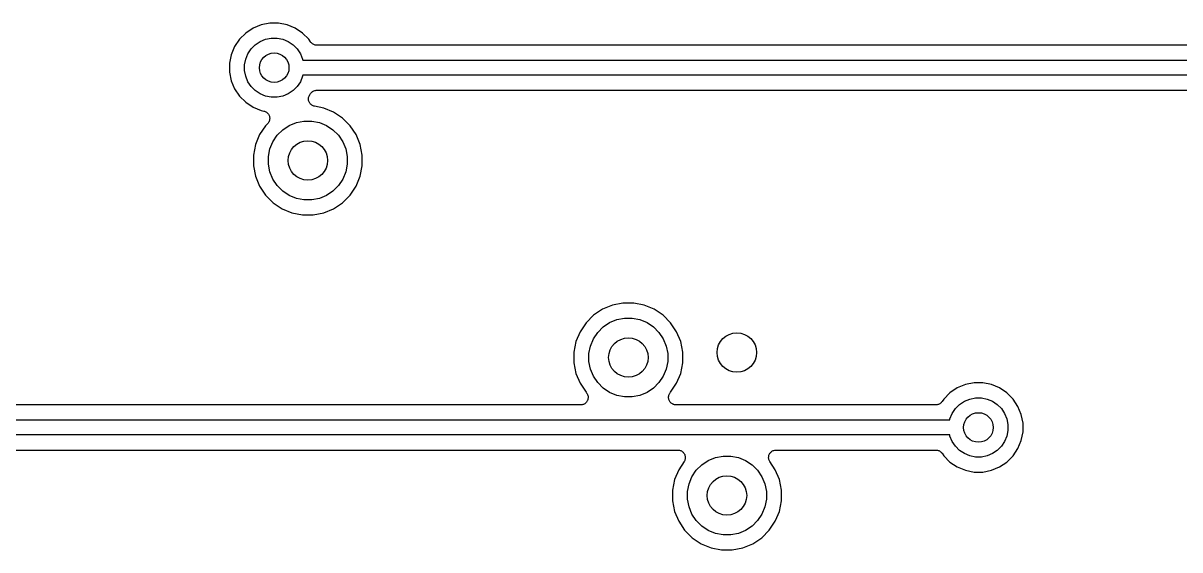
# Model space of a CAD drawing. Extents: x 0.48 to 2.43, y -7.79 to -4.85.
# Drawn here: x 1.5104 to 1.9722, y -5.5985 to -5.388 of the extents above; entities that cross this region are included whole.
import ezdxf

# ---------------------------------------------------------------- set-up
doc = ezdxf.new("R2010")
doc.units = 0
doc.header["$MEASUREMENT"] = 0
doc.layers.add('BLACK', color=7, linetype='CONTINUOUS')

msp = doc.modelspace()

# ---------------------------------------------------------------- linework, layer by layer
at = {"layer": 'BLACK', "linetype": 'CONTINUOUS'}
for p, q in [((1.60538, -5.38873), (1.60214, -5.39007)), ((1.60883, -5.38804), (1.60538, -5.38873)), ((1.61233, -5.38804), (1.60883, -5.38804)), ((1.61578, -5.38873), (1.61233, -5.38804)), ((1.61902, -5.39007), (1.61578, -5.38873)), ((1.59923, -5.39202), (1.59675, -5.3945)), ((1.60214, -5.39007), (1.59923, -5.39202)), ((1.62193, -5.39202), (1.61902, -5.39007)), ((1.62441, -5.3945), (1.62193, -5.39202)), ((1.5948, -5.39742), (1.59345, -5.40066)), ((1.59675, -5.3945), (1.5948, -5.39742)), ((1.60011, -5.40026), (1.60141, -5.39833)), ((1.60141, -5.39833), (1.60305, -5.39668)), ((1.60305, -5.39668), (1.60499, -5.39539)), ((1.60499, -5.39539), (1.60713, -5.3945)), ((1.60713, -5.3945), (1.60942, -5.39404)), ((1.60942, -5.39404), (1.61174, -5.39404)), ((1.61174, -5.39404), (1.61403, -5.3945)), ((1.61403, -5.3945), (1.61617, -5.39539)), ((1.61617, -5.39539), (1.61811, -5.39668)), ((1.61811, -5.39668), (1.61975, -5.39833)), ((1.61975, -5.39833), (1.62105, -5.40026)), ((1.6251, -5.39552), (1.62441, -5.3945)), ((1.62527, -5.39574), (1.6251, -5.39552)), ((1.62545, -5.39595), (1.62527, -5.39574)), ((1.62546, -5.39596), (1.62545, -5.39595)), ((1.62547, -5.39598), (1.62546, -5.39596)), ((1.62568, -5.39615), (1.62547, -5.39598)), ((1.6259, -5.39633), (1.62568, -5.39615)), ((1.62591, -5.39634), (1.6259, -5.39633)), ((1.62592, -5.39635), (1.62591, -5.39634)), ((1.62617, -5.39648), (1.62592, -5.39635)), ((1.62641, -5.39661), (1.62617, -5.39648)), ((1.62642, -5.39662), (1.62641, -5.39661)), ((1.62644, -5.39662), (1.62642, -5.39662)), ((1.6267, -5.39671), (1.62644, -5.39662)), ((1.62697, -5.39679), (1.6267, -5.39671)), ((1.62698, -5.39679), (1.62697, -5.39679)), ((1.627, -5.3968), (1.62698, -5.39679)), ((1.62727, -5.39682), (1.627, -5.3968)), ((1.62755, -5.39686), (1.62727, -5.39682)), ((1.62758, -5.39686), (1.62755, -5.39686)), ((1.62759, -5.39686), (1.62758, -5.39686)), ((1.62758, -5.39686), (1.62758, -5.39686)), ((1.62758, -5.39686), (1.62758, -5.39686)), ((2.06968, -5.39686), (1.62759, -5.39686)), ((1.59345, -5.40066), (1.59277, -5.4041)), ((1.59877, -5.40469), (1.59922, -5.40241)), ((1.59922, -5.40241), (1.60011, -5.40026)), ((1.62105, -5.40026), (1.62194, -5.40241)), ((1.62194, -5.40241), (1.62203, -5.40286)), ((1.62203, -5.40286), (2.07649, -5.40286)), ((1.59277, -5.4041), (1.59277, -5.40761)), ((1.59277, -5.40761), (1.59345, -5.41105)), ((1.59877, -5.40702), (1.59877, -5.40469)), ((1.59922, -5.4093), (1.59877, -5.40702)), ((1.59345, -5.41105), (1.5948, -5.41429)), ((1.60011, -5.41145), (1.59922, -5.4093)), ((1.60141, -5.41338), (1.60011, -5.41145)), ((1.62105, -5.41145), (1.61975, -5.41338)), ((1.62194, -5.4093), (1.62105, -5.41145)), ((1.62203, -5.40886), (1.62194, -5.4093)), ((2.07784, -5.40886), (1.62203, -5.40886)), ((1.5948, -5.41429), (1.59675, -5.41721)), ((1.60305, -5.41503), (1.60141, -5.41338)), ((1.60499, -5.41632), (1.60305, -5.41503)), ((1.60713, -5.41721), (1.60499, -5.41632)), ((1.61617, -5.41632), (1.61403, -5.41721)), ((1.61811, -5.41503), (1.61617, -5.41632)), ((1.61975, -5.41338), (1.61811, -5.41503)), ((1.62451, -5.41716), (1.62465, -5.41691)), ((1.62465, -5.41691), (1.62478, -5.41666)), ((1.62478, -5.41666), (1.6251, -5.41619)), ((1.6251, -5.41618), (1.62512, -5.41615)), ((1.6251, -5.41619), (1.6251, -5.41618)), ((1.6251, -5.41618), (1.6251, -5.41618)), ((1.6251, -5.41618), (1.6251, -5.41618)), ((1.62512, -5.41615), (1.6253, -5.41594)), ((1.6253, -5.41594), (1.62548, -5.41573)), ((1.62548, -5.41573), (1.62549, -5.41572)), ((1.62549, -5.41572), (1.6255, -5.41571)), ((1.6255, -5.41571), (1.62572, -5.41553)), ((1.62572, -5.41553), (1.62593, -5.41536)), ((1.62593, -5.41536), (1.62594, -5.41535)), ((1.62594, -5.41535), (1.62596, -5.41534)), ((1.62596, -5.41534), (1.6262, -5.41521)), ((1.6262, -5.41521), (1.62645, -5.41508)), ((1.62645, -5.41508), (1.62646, -5.41508)), ((1.62646, -5.41508), (1.62647, -5.41507)), ((1.62647, -5.41507), (1.62674, -5.41499)), ((1.62674, -5.41499), (1.62701, -5.41491)), ((1.62701, -5.41491), (1.62702, -5.41491)), ((1.62702, -5.41491), (1.62704, -5.41491)), ((1.62704, -5.41491), (1.62731, -5.41488)), ((1.62731, -5.41488), (1.62759, -5.41486)), ((1.62759, -5.41486), (2.07346, -5.41486)), ((1.59675, -5.41721), (1.59923, -5.41969)), ((1.59923, -5.41969), (1.60214, -5.42164)), ((1.60942, -5.41767), (1.60713, -5.41721)), ((1.61174, -5.41767), (1.60942, -5.41767)), ((1.61403, -5.41721), (1.61174, -5.41767)), ((1.62428, -5.41831), (1.6243, -5.41803)), ((1.62428, -5.41832), (1.62428, -5.41831)), ((1.62428, -5.41831), (1.62428, -5.41831)), ((1.6243, -5.41861), (1.62428, -5.41832)), ((1.6243, -5.41803), (1.62433, -5.41774)), ((1.62433, -5.41889), (1.6243, -5.41861)), ((1.62433, -5.41774), (1.62434, -5.41773)), ((1.62433, -5.4189), (1.62433, -5.41889)), ((1.62441, -5.41918), (1.62433, -5.4189)), ((1.62433, -5.4189), (1.62433, -5.4189)), ((1.62434, -5.41772), (1.62442, -5.41745)), ((1.62434, -5.41773), (1.62434, -5.41772)), ((1.62449, -5.41945), (1.62441, -5.41918)), ((1.62442, -5.41745), (1.6245, -5.41718)), ((1.6245, -5.41946), (1.62449, -5.41945)), ((1.6245, -5.41718), (1.62451, -5.41717)), ((1.62463, -5.41972), (1.6245, -5.41946)), ((1.6245, -5.41946), (1.6245, -5.41946)), ((1.62451, -5.41717), (1.62451, -5.41716)), ((1.62476, -5.41997), (1.62463, -5.41972)), ((1.62477, -5.41998), (1.62476, -5.41997)), ((1.62495, -5.4202), (1.62477, -5.41998)), ((1.62477, -5.41998), (1.62477, -5.41998)), ((1.62513, -5.42043), (1.62495, -5.4202)), ((1.62514, -5.42043), (1.62513, -5.42043)), ((1.62514, -5.42044), (1.62514, -5.42043)), ((1.62536, -5.42062), (1.62514, -5.42044)), ((1.62558, -5.4208), (1.62536, -5.42062)), ((1.62559, -5.42081), (1.62558, -5.4208)), ((1.62584, -5.42095), (1.62559, -5.42081)), ((1.62559, -5.42081), (1.62559, -5.42081)), ((1.62609, -5.42109), (1.62584, -5.42095)), ((1.6261, -5.42109), (1.62609, -5.42109)), ((1.62611, -5.42109), (1.6261, -5.42109)), ((1.62637, -5.42118), (1.62611, -5.42109)), ((1.62665, -5.42126), (1.62637, -5.42118)), ((1.62666, -5.42127), (1.62665, -5.42126)), ((1.62669, -5.42127), (1.62666, -5.42127)), ((1.62666, -5.42127), (1.62666, -5.42127)), ((1.62666, -5.42127), (1.62666, -5.42127)), ((1.63036, -5.422), (1.62669, -5.42127)), ((1.60214, -5.42164), (1.60538, -5.42298)), ((1.60538, -5.42298), (1.60639, -5.42318)), ((1.60639, -5.42318), (1.60642, -5.42319)), ((1.60642, -5.42319), (1.60642, -5.42319)), ((1.60642, -5.42319), (1.60642, -5.42319)), ((1.60642, -5.42319), (1.60643, -5.42319)), ((1.60643, -5.42319), (1.60671, -5.42328)), ((1.60671, -5.42328), (1.60698, -5.42336)), ((1.60698, -5.42336), (1.60698, -5.42337)), ((1.60698, -5.42337), (1.60699, -5.42337)), ((1.60699, -5.42337), (1.60724, -5.42351)), ((1.60724, -5.42351), (1.60749, -5.42364)), ((1.60749, -5.42364), (1.6075, -5.42365)), ((1.6075, -5.42365), (1.6075, -5.42365)), ((1.6075, -5.42365), (1.60772, -5.42383)), ((1.60772, -5.42383), (1.60794, -5.42402)), ((1.60794, -5.42402), (1.60795, -5.42402)), ((1.60795, -5.42402), (1.60795, -5.42403)), ((1.60795, -5.42403), (1.60813, -5.42425)), ((1.60813, -5.42425), (1.60831, -5.42447)), ((1.60831, -5.42447), (1.60831, -5.42448)), ((1.60831, -5.42448), (1.60832, -5.42448)), ((1.60832, -5.42448), (1.60845, -5.42474)), ((1.60845, -5.42474), (1.60858, -5.42499)), ((1.60858, -5.42499), (1.60858, -5.425)), ((1.60858, -5.425), (1.60859, -5.425)), ((1.60859, -5.425), (1.60867, -5.42528)), ((1.60867, -5.42528), (1.60875, -5.42555)), ((1.60875, -5.42555), (1.60875, -5.42556)), ((1.60875, -5.42556), (1.60875, -5.42557)), ((1.60875, -5.42557), (1.60878, -5.42585)), ((1.60881, -5.42615), (1.60877, -5.42644)), ((1.60878, -5.42585), (1.60881, -5.42614)), ((1.60881, -5.42614), (1.6088, -5.42614)), ((1.6088, -5.42614), (1.60881, -5.42615)), ((1.63432, -5.42364), (1.63036, -5.422)), ((1.63788, -5.42602), (1.63432, -5.42364)), ((1.64091, -5.42905), (1.63788, -5.42602)), ((1.60712, -5.42905), (1.60474, -5.43261)), ((1.60793, -5.42825), (1.60712, -5.42905)), ((1.60811, -5.42803), (1.60793, -5.42825)), ((1.60829, -5.4278), (1.60811, -5.42803)), ((1.6083, -5.42779), (1.60829, -5.4278)), ((1.60829, -5.4278), (1.60829, -5.4278)), ((1.60843, -5.42754), (1.6083, -5.42779)), ((1.60857, -5.42729), (1.60843, -5.42754)), ((1.60858, -5.42728), (1.60857, -5.42728)), ((1.60857, -5.42728), (1.60857, -5.42729)), ((1.60866, -5.427), (1.60858, -5.42728)), ((1.60874, -5.42673), (1.60866, -5.427)), ((1.60875, -5.42672), (1.60874, -5.42672)), ((1.60874, -5.42672), (1.60874, -5.42673)), ((1.60877, -5.42644), (1.60875, -5.42672)), ((1.61178, -5.43287), (1.61398, -5.43068)), ((1.61398, -5.43068), (1.61656, -5.42896)), ((1.61656, -5.42896), (1.61942, -5.42777)), ((1.61942, -5.42777), (1.62246, -5.42717)), ((1.62246, -5.42717), (1.62557, -5.42717)), ((1.62557, -5.42717), (1.62861, -5.42777)), ((1.62861, -5.42777), (1.63148, -5.42896)), ((1.63148, -5.42896), (1.63405, -5.43068)), ((1.63405, -5.43068), (1.63625, -5.43287)), ((1.64329, -5.43261), (1.64091, -5.42905)), ((1.60474, -5.43261), (1.6031, -5.43657)), ((1.61006, -5.43545), (1.61178, -5.43287)), ((1.63625, -5.43287), (1.63797, -5.43545)), ((1.64493, -5.43657), (1.64329, -5.43261)), ((1.6031, -5.43657), (1.60227, -5.44077)), ((1.60827, -5.44136), (1.60887, -5.43832)), ((1.60887, -5.43832), (1.61006, -5.43545)), ((1.63797, -5.43545), (1.63916, -5.43832)), ((1.63916, -5.43832), (1.63976, -5.44136)), ((1.64576, -5.44077), (1.64493, -5.43657)), ((1.60227, -5.44077), (1.60227, -5.44506)), ((1.60827, -5.44446), (1.60827, -5.44136)), ((1.60887, -5.44751), (1.60827, -5.44446)), ((1.63976, -5.44446), (1.63916, -5.44751)), ((1.63976, -5.44136), (1.63976, -5.44446)), ((1.64576, -5.44506), (1.64576, -5.44077)), ((1.60227, -5.44506), (1.6031, -5.44926)), ((1.6031, -5.44926), (1.60474, -5.45321)), ((1.61006, -5.45037), (1.60887, -5.44751)), ((1.63916, -5.44751), (1.63797, -5.45037)), ((1.64329, -5.45322), (1.64493, -5.44926)), ((1.64493, -5.44926), (1.64576, -5.44506)), ((1.60474, -5.45321), (1.60712, -5.45678)), ((1.61178, -5.45295), (1.61006, -5.45037)), ((1.61398, -5.45515), (1.61178, -5.45295)), ((1.63625, -5.45295), (1.63405, -5.45515)), ((1.63797, -5.45037), (1.63625, -5.45295)), ((1.64091, -5.45678), (1.64329, -5.45322)), ((1.60712, -5.45678), (1.61015, -5.45981)), ((1.61656, -5.45687), (1.61398, -5.45515)), ((1.61942, -5.45806), (1.61656, -5.45687)), ((1.62246, -5.45866), (1.61942, -5.45806)), ((1.62861, -5.45806), (1.62557, -5.45866)), ((1.63148, -5.45687), (1.62861, -5.45806)), ((1.63405, -5.45515), (1.63148, -5.45687)), ((1.63788, -5.45981), (1.64091, -5.45678)), ((1.61015, -5.45981), (1.61371, -5.46219)), ((1.61371, -5.46219), (1.61767, -5.46383)), ((1.62557, -5.45866), (1.62246, -5.45866)), ((1.63036, -5.46383), (1.63432, -5.46219)), ((1.63432, -5.46219), (1.63788, -5.45981)), ((1.61767, -5.46383), (1.62187, -5.46466)), ((1.62187, -5.46466), (1.62616, -5.46466)), ((1.62616, -5.46466), (1.63036, -5.46383)), ((1.74983, -5.49991), (1.74562, -5.50074)), ((1.75411, -5.49991), (1.74983, -5.49991)), ((1.75831, -5.50074), (1.75411, -5.49991)), ((1.74167, -5.50238), (1.7381, -5.50476)), ((1.74562, -5.50074), (1.74167, -5.50238)), ((1.76227, -5.50238), (1.75831, -5.50074)), ((1.76583, -5.50476), (1.76227, -5.50238)), ((1.73508, -5.50779), (1.7327, -5.51135)), ((1.7381, -5.50476), (1.73508, -5.50779)), ((1.74193, -5.50942), (1.74451, -5.5077)), ((1.74451, -5.5077), (1.74737, -5.50651)), ((1.74737, -5.50651), (1.75042, -5.50591)), ((1.75042, -5.50591), (1.75352, -5.50591)), ((1.75352, -5.50591), (1.75656, -5.50651)), ((1.75656, -5.50651), (1.75943, -5.5077)), ((1.75943, -5.5077), (1.76201, -5.50942)), ((1.76886, -5.50779), (1.76583, -5.50476)), ((1.77124, -5.51135), (1.76886, -5.50779)), ((1.7327, -5.51135), (1.73106, -5.51531)), ((1.73801, -5.51419), (1.73974, -5.51161)), ((1.73974, -5.51161), (1.74193, -5.50942)), ((1.76201, -5.50942), (1.7642, -5.51161)), ((1.7642, -5.51161), (1.76592, -5.51419)), ((1.77288, -5.51531), (1.77124, -5.51135)), ((1.73106, -5.51531), (1.73022, -5.51951)), ((1.73622, -5.5201), (1.73683, -5.51706)), ((1.73683, -5.51706), (1.73801, -5.51419)), ((1.76592, -5.51419), (1.76711, -5.51706)), ((1.76711, -5.51706), (1.76772, -5.5201)), ((1.77372, -5.51951), (1.77288, -5.51531)), ((1.73022, -5.51951), (1.73022, -5.5238)), ((1.73622, -5.5232), (1.73622, -5.5201)), ((1.76772, -5.5201), (1.76772, -5.5232)), ((1.77372, -5.5238), (1.77372, -5.51951)), ((1.73022, -5.5238), (1.73106, -5.528)), ((1.73683, -5.52625), (1.73622, -5.5232)), ((1.73801, -5.52911), (1.73683, -5.52625)), ((1.76711, -5.52625), (1.76592, -5.52911)), ((1.76772, -5.5232), (1.76711, -5.52625)), ((1.77288, -5.528), (1.77372, -5.5238)), ((1.73106, -5.528), (1.7327, -5.53196)), ((1.7327, -5.53196), (1.73508, -5.53552)), ((1.73974, -5.53169), (1.73801, -5.52911)), ((1.74193, -5.53389), (1.73974, -5.53169)), ((1.7642, -5.53169), (1.76201, -5.53389)), ((1.76592, -5.52911), (1.7642, -5.53169)), ((1.76884, -5.53555), (1.77124, -5.53196)), ((1.77124, -5.53196), (1.77288, -5.528)), ((1.88998, -5.5318), (1.88654, -5.53248)), ((1.89349, -5.5318), (1.88998, -5.5318)), ((1.89693, -5.53248), (1.89349, -5.5318)), ((1.73508, -5.53552), (1.73526, -5.53575)), ((1.73526, -5.53575), (1.73543, -5.53596)), ((1.73543, -5.53596), (1.73543, -5.53597)), ((1.73543, -5.53597), (1.73544, -5.53597)), ((1.73544, -5.53597), (1.73557, -5.53623)), ((1.73557, -5.53623), (1.7357, -5.53648)), ((1.7357, -5.53648), (1.73571, -5.53649)), ((1.73571, -5.53649), (1.73571, -5.53649)), ((1.73571, -5.53649), (1.73579, -5.53677)), ((1.73579, -5.53677), (1.73587, -5.53704)), ((1.73587, -5.53704), (1.73587, -5.53705)), ((1.74451, -5.53561), (1.74193, -5.53389)), ((1.74737, -5.5368), (1.74451, -5.53561)), ((1.75042, -5.5374), (1.74737, -5.5368)), ((1.75656, -5.5368), (1.75352, -5.5374)), ((1.75943, -5.53561), (1.75656, -5.5368)), ((1.76201, -5.53389), (1.75943, -5.53561)), ((1.76805, -5.5373), (1.76807, -5.53701)), ((1.76807, -5.53701), (1.76808, -5.53701)), ((1.76808, -5.537), (1.76816, -5.53673)), ((1.76808, -5.53701), (1.76808, -5.537)), ((1.76816, -5.53673), (1.76825, -5.53645)), ((1.76825, -5.53644), (1.76839, -5.53619)), ((1.76825, -5.53645), (1.76825, -5.53644)), ((1.76825, -5.53645), (1.76825, -5.53645)), ((1.76839, -5.53619), (1.76852, -5.53594)), ((1.76852, -5.53594), (1.76853, -5.53593)), ((1.76853, -5.53593), (1.76871, -5.53571)), ((1.76853, -5.53593), (1.76853, -5.53593)), ((1.76871, -5.53571), (1.76884, -5.53555)), ((1.88038, -5.53577), (1.8779, -5.53825)), ((1.8833, -5.53382), (1.88038, -5.53577)), ((1.88654, -5.53248), (1.8833, -5.53382)), ((1.90017, -5.53382), (1.89693, -5.53248)), ((1.90309, -5.53577), (1.90017, -5.53382)), ((1.90557, -5.53825), (1.90309, -5.53577)), ((1.73292, -5.54061), (1.49223, -5.54061)), ((1.73321, -5.54058), (1.73292, -5.54061)), ((1.73349, -5.54055), (1.73321, -5.54058)), ((1.7335, -5.54055), (1.73349, -5.54055)), ((1.73378, -5.54047), (1.7335, -5.54055)), ((1.7335, -5.54055), (1.7335, -5.54055)), ((1.73406, -5.54038), (1.73378, -5.54047)), ((1.73407, -5.54038), (1.73406, -5.54038)), ((1.73406, -5.54038), (1.73406, -5.54038)), ((1.73432, -5.54024), (1.73407, -5.54038)), ((1.73457, -5.54011), (1.73432, -5.54024)), ((1.73458, -5.54011), (1.73457, -5.54011)), ((1.73481, -5.53992), (1.73458, -5.54011)), ((1.73458, -5.54011), (1.73458, -5.54011)), ((1.73503, -5.53974), (1.73481, -5.53992)), ((1.73504, -5.53974), (1.73503, -5.53974)), ((1.73503, -5.53974), (1.73503, -5.53974)), ((1.73522, -5.53951), (1.73504, -5.53974)), ((1.7354, -5.53929), (1.73522, -5.53951)), ((1.73541, -5.53929), (1.7354, -5.53929)), ((1.73555, -5.53902), (1.73541, -5.53928)), ((1.73541, -5.53928), (1.73541, -5.53929)), ((1.73568, -5.53878), (1.73555, -5.53902)), ((1.73569, -5.53877), (1.73568, -5.53878)), ((1.73578, -5.53848), (1.73569, -5.53877)), ((1.73569, -5.53877), (1.73569, -5.53877)), ((1.73586, -5.53822), (1.73578, -5.53848)), ((1.73589, -5.53792), (1.73586, -5.53821)), ((1.73586, -5.53821), (1.73586, -5.53821)), ((1.73586, -5.53821), (1.73586, -5.53822)), ((1.73587, -5.53705), (1.73587, -5.53705)), ((1.73587, -5.53705), (1.7359, -5.53734)), ((1.73592, -5.53764), (1.73589, -5.53792)), ((1.7359, -5.53734), (1.73592, -5.53763)), ((1.73592, -5.53763), (1.73592, -5.53763)), ((1.73592, -5.53763), (1.73592, -5.53764)), ((1.75352, -5.5374), (1.75042, -5.5374)), ((1.76801, -5.53759), (1.76805, -5.5373)), ((1.76801, -5.5376), (1.76802, -5.53759)), ((1.76802, -5.53759), (1.76801, -5.53759)), ((1.76804, -5.53788), (1.76801, -5.5376)), ((1.76807, -5.53817), (1.76804, -5.53788)), ((1.76807, -5.53818), (1.76807, -5.53817)), ((1.76807, -5.53817), (1.76807, -5.53817)), ((1.76815, -5.53846), (1.76807, -5.53818)), ((1.76823, -5.53873), (1.76815, -5.53846)), ((1.76824, -5.53873), (1.76823, -5.53873)), ((1.76824, -5.53874), (1.76824, -5.53873)), ((1.76838, -5.539), (1.76824, -5.53874)), ((1.7685, -5.53925), (1.76838, -5.539)), ((1.76851, -5.53925), (1.7685, -5.53925)), ((1.76851, -5.53926), (1.76851, -5.53925)), ((1.76869, -5.53949), (1.76851, -5.53926)), ((1.76887, -5.53971), (1.76869, -5.53949)), ((1.76888, -5.53971), (1.76887, -5.53971)), ((1.7691, -5.5399), (1.76888, -5.53971)), ((1.76888, -5.53971), (1.76888, -5.53971)), ((1.76932, -5.54008), (1.7691, -5.5399)), ((1.76933, -5.54009), (1.76932, -5.54008)), ((1.76932, -5.54008), (1.76932, -5.54008)), ((1.76958, -5.54022), (1.76933, -5.54009)), ((1.76983, -5.54036), (1.76958, -5.54022)), ((1.76984, -5.54037), (1.76983, -5.54036)), ((1.77011, -5.54045), (1.76984, -5.54037)), ((1.76984, -5.54037), (1.76984, -5.54037)), ((1.77039, -5.54054), (1.77011, -5.54045)), ((1.7704, -5.54054), (1.77039, -5.54054)), ((1.77068, -5.54057), (1.7704, -5.54054)), ((1.7704, -5.54054), (1.7704, -5.54054)), ((1.77097, -5.54061), (1.77068, -5.54057)), ((1.77098, -5.54061), (1.77097, -5.54061)), ((1.77101, -5.54061), (1.77098, -5.54061)), ((1.77098, -5.54061), (1.77098, -5.54061)), ((1.77098, -5.54061), (1.77098, -5.54061)), ((1.87472, -5.54061), (1.77101, -5.54061)), ((1.875, -5.54058), (1.87472, -5.54061)), ((1.87528, -5.54055), (1.875, -5.54058)), ((1.87529, -5.54055), (1.87528, -5.54055)), ((1.8753, -5.54055), (1.87529, -5.54055)), ((1.87557, -5.54047), (1.8753, -5.54055)), ((1.87584, -5.54039), (1.87557, -5.54047)), ((1.87585, -5.54038), (1.87584, -5.54039)), ((1.87586, -5.54038), (1.87585, -5.54038)), ((1.87611, -5.54025), (1.87586, -5.54038)), ((1.87636, -5.54012), (1.87611, -5.54025)), ((1.87637, -5.54011), (1.87636, -5.54012)), ((1.87638, -5.54011), (1.87637, -5.54011)), ((1.8766, -5.53993), (1.87638, -5.54011)), ((1.87681, -5.53976), (1.8766, -5.53993)), ((1.87682, -5.53974), (1.87681, -5.53976)), ((1.87684, -5.53974), (1.87682, -5.53974)), ((1.87701, -5.53952), (1.87684, -5.53974)), ((1.87719, -5.53931), (1.87701, -5.53952)), ((1.87721, -5.53928), (1.87719, -5.53931)), ((1.87722, -5.53927), (1.87721, -5.53928)), ((1.87721, -5.53928), (1.87721, -5.53928)), ((1.87721, -5.53928), (1.87721, -5.53928)), ((1.8779, -5.53825), (1.87722, -5.53927)), ((1.88256, -5.54208), (1.8842, -5.54043)), ((1.8842, -5.54043), (1.88614, -5.53914)), ((1.88614, -5.53914), (1.88829, -5.53825)), ((1.88829, -5.53825), (1.89057, -5.5378)), ((1.89057, -5.5378), (1.8929, -5.5378)), ((1.8929, -5.5378), (1.89518, -5.53825)), ((1.89518, -5.53825), (1.89733, -5.53914)), ((1.89733, -5.53914), (1.89926, -5.54043)), ((1.89926, -5.54043), (1.90091, -5.54208)), ((1.90752, -5.54117), (1.90557, -5.53825)), ((1.90886, -5.54441), (1.90752, -5.54117)), ((1.88029, -5.54661), (1.88038, -5.54616)), ((1.88038, -5.54616), (1.88127, -5.54401)), ((1.88127, -5.54401), (1.88256, -5.54208)), ((1.90091, -5.54208), (1.9022, -5.54401)), ((1.9022, -5.54401), (1.90309, -5.54616)), ((1.90309, -5.54616), (1.90354, -5.54844)), ((1.90954, -5.54785), (1.90886, -5.54441)), ((1.48727, -5.54661), (1.88029, -5.54661)), ((1.90354, -5.55077), (1.90309, -5.55305)), ((1.90354, -5.54844), (1.90354, -5.55077)), ((1.90954, -5.55136), (1.90954, -5.54785)), ((1.88029, -5.55261), (1.48814, -5.55261)), ((1.88038, -5.55305), (1.88029, -5.55261)), ((1.88127, -5.5552), (1.88038, -5.55305)), ((1.88256, -5.55714), (1.88127, -5.5552)), ((1.9022, -5.5552), (1.90091, -5.55714)), ((1.90309, -5.55305), (1.9022, -5.5552)), ((1.90752, -5.55804), (1.90886, -5.5548)), ((1.90886, -5.5548), (1.90954, -5.55136)), ((1.49444, -5.55861), (1.77171, -5.55861)), ((1.77171, -5.55861), (1.77174, -5.55861)), ((1.77174, -5.55861), (1.77174, -5.55861)), ((1.77174, -5.55861), (1.77174, -5.55861)), ((1.77174, -5.55861), (1.77175, -5.55861)), ((1.77175, -5.55861), (1.77204, -5.55864)), ((1.77204, -5.55864), (1.77232, -5.55867)), ((1.77232, -5.55867), (1.77232, -5.55867)), ((1.77232, -5.55867), (1.77233, -5.55867)), ((1.77233, -5.55867), (1.77261, -5.55876)), ((1.77261, -5.55876), (1.77288, -5.55884)), ((1.77288, -5.55884), (1.77288, -5.55885)), ((1.77288, -5.55885), (1.77289, -5.55885)), ((1.77289, -5.55885), (1.77314, -5.55899)), ((1.77314, -5.55899), (1.77339, -5.55912)), ((1.77339, -5.55912), (1.7734, -5.55913)), ((1.7734, -5.55913), (1.7734, -5.55913)), ((1.7734, -5.55913), (1.77362, -5.55931)), ((1.77362, -5.55931), (1.77384, -5.5595)), ((1.77384, -5.5595), (1.77385, -5.5595)), ((1.77385, -5.5595), (1.77385, -5.55951)), ((1.77385, -5.55951), (1.77403, -5.55973)), ((1.77403, -5.55973), (1.77421, -5.55995)), ((1.77421, -5.55995), (1.77421, -5.55996)), ((1.77421, -5.55996), (1.77422, -5.55996)), ((1.77422, -5.55996), (1.77435, -5.56021)), ((1.80834, -5.56019), (1.80848, -5.55993)), ((1.80848, -5.55993), (1.80849, -5.55992)), ((1.80849, -5.55992), (1.80867, -5.5597)), ((1.80849, -5.55992), (1.80849, -5.55992)), ((1.80867, -5.5597), (1.80886, -5.55948)), ((1.80886, -5.55948), (1.80886, -5.55947)), ((1.80886, -5.55947), (1.80887, -5.55947)), ((1.80887, -5.55947), (1.80909, -5.55929)), ((1.80909, -5.55929), (1.80931, -5.55911)), ((1.80931, -5.55911), (1.80932, -5.5591)), ((1.80932, -5.5591), (1.80958, -5.55897)), ((1.80932, -5.5591), (1.80932, -5.5591)), ((1.80958, -5.55897), (1.80983, -5.55883)), ((1.80983, -5.55883), (1.80983, -5.55883)), ((1.80983, -5.55883), (1.80984, -5.55883)), ((1.80984, -5.55883), (1.81012, -5.55875)), ((1.81012, -5.55875), (1.81039, -5.55866)), ((1.81039, -5.55866), (1.81039, -5.55866)), ((1.81039, -5.55866), (1.8104, -5.55866)), ((1.8104, -5.55866), (1.81068, -5.55863)), ((1.81068, -5.55863), (1.81097, -5.55861)), ((1.81097, -5.55861), (1.87472, -5.55861)), ((1.87472, -5.55861), (1.87473, -5.55861)), ((1.87473, -5.55861), (1.87473, -5.55861)), ((1.87473, -5.55861), (1.87473, -5.55861)), ((1.87473, -5.55861), (1.87476, -5.55861)), ((1.87476, -5.55861), (1.87504, -5.55864)), ((1.87504, -5.55864), (1.87532, -5.55867)), ((1.87532, -5.55867), (1.87533, -5.55867)), ((1.87533, -5.55867), (1.87534, -5.55867)), ((1.87534, -5.55867), (1.87561, -5.55876)), ((1.87561, -5.55876), (1.87588, -5.55884)), ((1.87588, -5.55884), (1.87589, -5.55884)), ((1.87589, -5.55884), (1.8759, -5.55885)), ((1.8759, -5.55885), (1.87615, -5.55898)), ((1.87615, -5.55898), (1.87639, -5.55911)), ((1.87639, -5.55911), (1.8764, -5.55912)), ((1.8764, -5.55912), (1.87642, -5.55913)), ((1.87642, -5.55913), (1.87663, -5.55931)), ((1.87663, -5.55931), (1.87684, -5.55949)), ((1.87684, -5.55949), (1.87685, -5.5595)), ((1.87685, -5.5595), (1.87686, -5.55951)), ((1.87686, -5.55951), (1.87704, -5.55972)), ((1.87704, -5.55972), (1.87722, -5.55994)), ((1.87722, -5.55994), (1.8779, -5.56096)), ((1.8842, -5.55878), (1.88256, -5.55714)), ((1.88614, -5.56007), (1.8842, -5.55878)), ((1.88829, -5.56096), (1.88614, -5.56007)), ((1.89733, -5.56007), (1.89518, -5.56096)), ((1.89926, -5.55878), (1.89733, -5.56007)), ((1.90091, -5.55714), (1.89926, -5.55878)), ((1.90557, -5.56096), (1.90752, -5.55804)), ((1.7742, -5.56327), (1.77207, -5.56647)), ((1.77434, -5.56302), (1.7742, -5.56327)), ((1.77447, -5.56277), (1.77434, -5.56302)), ((1.77435, -5.56021), (1.77448, -5.56047)), ((1.77448, -5.56276), (1.77447, -5.56277)), ((1.77448, -5.56047), (1.77449, -5.56048)), ((1.77456, -5.56248), (1.77448, -5.56276)), ((1.77448, -5.56276), (1.77448, -5.56276)), ((1.77449, -5.56048), (1.77449, -5.56048)), ((1.77449, -5.56048), (1.77457, -5.56075)), ((1.77465, -5.56221), (1.77456, -5.56248)), ((1.77457, -5.56075), (1.77465, -5.56103)), ((1.77465, -5.56103), (1.77465, -5.56104)), ((1.77465, -5.56104), (1.77465, -5.56104)), ((1.77465, -5.56104), (1.77468, -5.56133)), ((1.77468, -5.56191), (1.77465, -5.5622)), ((1.77465, -5.5622), (1.77465, -5.5622)), ((1.77465, -5.5622), (1.77465, -5.56221)), ((1.77468, -5.56133), (1.77471, -5.56161)), ((1.77471, -5.56163), (1.77468, -5.56191)), ((1.77471, -5.56161), (1.77471, -5.56162)), ((1.77471, -5.56162), (1.77471, -5.56163)), ((1.77911, -5.56673), (1.7813, -5.56454)), ((1.7813, -5.56454), (1.78388, -5.56282)), ((1.78388, -5.56282), (1.78675, -5.56163)), ((1.78675, -5.56163), (1.78979, -5.56102)), ((1.78979, -5.56102), (1.79289, -5.56102)), ((1.79289, -5.56102), (1.79593, -5.56163)), ((1.79593, -5.56163), (1.7988, -5.56282)), ((1.7988, -5.56282), (1.80138, -5.56454)), ((1.80138, -5.56454), (1.80357, -5.56673)), ((1.80797, -5.56157), (1.808, -5.56129)), ((1.80797, -5.56158), (1.80797, -5.56157)), ((1.80797, -5.56159), (1.80797, -5.56158)), ((1.80799, -5.56186), (1.80797, -5.56159)), ((1.80802, -5.56216), (1.80799, -5.56186)), ((1.808, -5.56129), (1.80803, -5.561)), ((1.80802, -5.56217), (1.80802, -5.56216)), ((1.80802, -5.56216), (1.80802, -5.56216)), ((1.8081, -5.56244), (1.80802, -5.56217)), ((1.80803, -5.56099), (1.80812, -5.56072)), ((1.80803, -5.561), (1.80803, -5.56099)), ((1.80803, -5.561), (1.80803, -5.561)), ((1.80818, -5.56272), (1.8081, -5.56244)), ((1.80812, -5.56072), (1.8082, -5.56044)), ((1.80819, -5.56272), (1.80818, -5.56272)), ((1.80819, -5.56273), (1.80819, -5.56272)), ((1.80832, -5.56298), (1.80819, -5.56273)), ((1.8082, -5.56044), (1.80821, -5.56044)), ((1.80821, -5.56043), (1.80834, -5.56019)), ((1.80821, -5.56044), (1.80821, -5.56043)), ((1.80845, -5.56324), (1.80832, -5.56298)), ((1.80846, -5.56325), (1.80845, -5.56324)), ((1.80848, -5.56327), (1.80846, -5.56325)), ((1.80846, -5.56325), (1.80846, -5.56325)), ((1.80846, -5.56325), (1.80846, -5.56325)), ((1.81061, -5.56647), (1.80848, -5.56327)), ((1.8779, -5.56096), (1.88038, -5.56344)), ((1.88038, -5.56344), (1.8833, -5.56539)), ((1.89057, -5.56142), (1.88829, -5.56096)), ((1.8929, -5.56142), (1.89057, -5.56142)), ((1.89518, -5.56096), (1.8929, -5.56142)), ((1.90017, -5.56539), (1.90309, -5.56344)), ((1.90309, -5.56344), (1.90557, -5.56096)), ((1.77207, -5.56647), (1.77043, -5.57043)), ((1.7762, -5.57218), (1.77738, -5.56931)), ((1.77738, -5.56931), (1.77911, -5.56673)), ((1.80357, -5.56673), (1.80529, -5.56931)), ((1.80529, -5.56931), (1.80648, -5.57218)), ((1.81225, -5.57043), (1.81061, -5.56647)), ((1.8833, -5.56539), (1.88654, -5.56673)), ((1.88654, -5.56673), (1.88998, -5.56742)), ((1.88998, -5.56742), (1.89349, -5.56742)), ((1.89349, -5.56742), (1.89693, -5.56673)), ((1.89693, -5.56673), (1.90017, -5.56539)), ((1.77043, -5.57043), (1.76959, -5.57463)), ((1.77559, -5.57522), (1.7762, -5.57218)), ((1.80648, -5.57218), (1.80709, -5.57522)), ((1.81309, -5.57463), (1.81225, -5.57043)), ((1.76959, -5.57463), (1.76959, -5.57891)), ((1.77559, -5.57832), (1.77559, -5.57522)), ((1.7762, -5.58137), (1.77559, -5.57832)), ((1.80709, -5.57832), (1.80648, -5.58137)), ((1.80709, -5.57522), (1.80709, -5.57832)), ((1.81309, -5.57891), (1.81309, -5.57463)), ((1.76959, -5.57891), (1.77043, -5.58312)), ((1.77043, -5.58312), (1.77207, -5.58707)), ((1.77738, -5.58423), (1.7762, -5.58137)), ((1.80648, -5.58137), (1.80529, -5.58423)), ((1.81122, -5.58561), (1.81225, -5.58312)), ((1.81225, -5.58312), (1.81309, -5.57891)), ((1.77207, -5.58707), (1.77445, -5.59064)), ((1.77911, -5.58681), (1.77738, -5.58423)), ((1.7813, -5.589), (1.77911, -5.58681)), ((1.80357, -5.58681), (1.80138, -5.589)), ((1.80529, -5.58423), (1.80357, -5.58681)), ((1.80823, -5.59064), (1.81061, -5.58707)), ((1.81061, -5.58707), (1.81122, -5.58561)), ((1.81122, -5.58561), (1.81122, -5.58561)), ((1.77445, -5.59064), (1.77747, -5.59366)), ((1.78388, -5.59073), (1.7813, -5.589)), ((1.78675, -5.59191), (1.78388, -5.59073)), ((1.78979, -5.59252), (1.78675, -5.59191)), ((1.79593, -5.59191), (1.79289, -5.59252)), ((1.7988, -5.59073), (1.79593, -5.59191)), ((1.80138, -5.589), (1.7988, -5.59073)), ((1.8052, -5.59366), (1.80823, -5.59064)), ((1.77747, -5.59366), (1.78104, -5.59604)), ((1.78104, -5.59604), (1.78499, -5.59768)), ((1.79289, -5.59252), (1.78979, -5.59252)), ((1.79768, -5.59768), (1.80164, -5.59604)), ((1.80164, -5.59604), (1.8052, -5.59366)), ((1.78499, -5.59768), (1.7892, -5.59852)), ((1.7892, -5.59852), (1.79348, -5.59852)), ((1.79348, -5.59852), (1.79768, -5.59768))]:
    msp.add_line(p, q, dxfattribs=at)
at = {"layer": 'BLACK'}
for centre, radius in [((1.61058, -5.40586), 0.005906), ((1.62402, -5.44291), 0.007874), ((1.75197, -5.52165), 0.007874), ((1.79528, -5.51969), 0.007874), ((1.89173, -5.54961), 0.005906), ((1.79134, -5.57677), 0.007874)]:
    msp.add_circle(centre, radius, dxfattribs=at)

doc.saveas('drawing.dxf')
